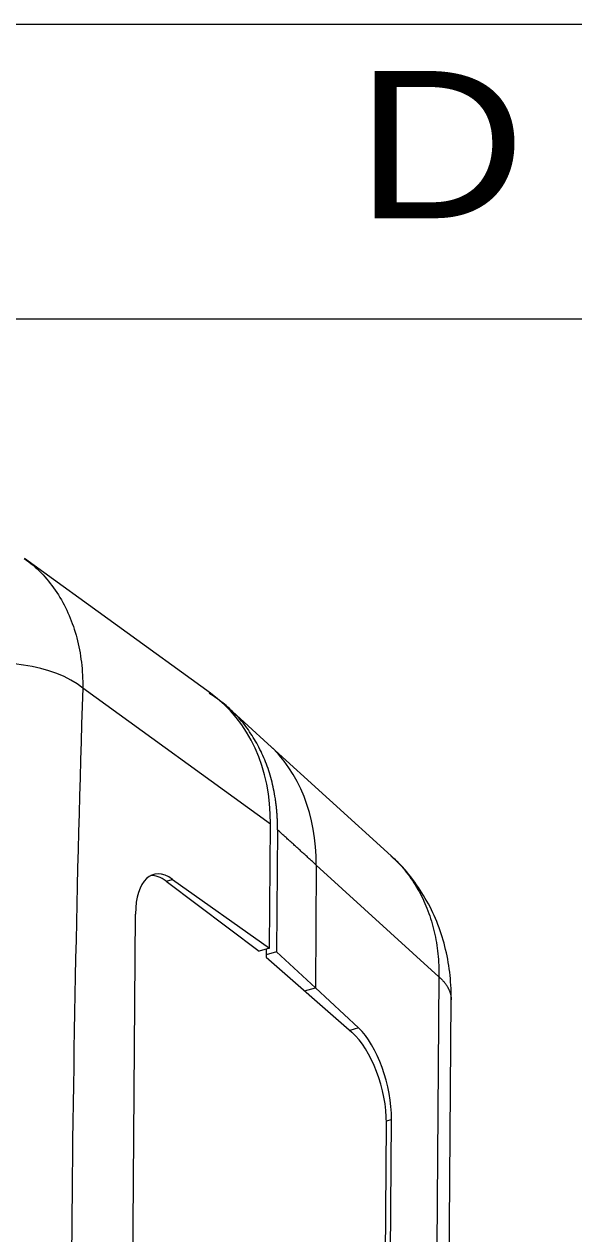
# Model space of a CAD drawing. Header units: inches. Extents: x 0 to 40, y 35.9 to 64.1.
# Drawn here: x 22.603 to 23.859, y 61.377 to 64.141 of the extents above; entities that cross this region are included whole.
import ezdxf

# ---------------------------------------------------------------- set-up
doc = ezdxf.new("R2010")
doc.units = ezdxf.units.IN
doc.header["$MEASUREMENT"] = 0
doc.layers.add('1', color=7, linetype='Continuous')
doc.layers.add('2', color=7, linetype='Continuous')

# ---------------------------------------------------------------- blocks, each defined once
blk = doc.blocks.new('block 460')
at = {"layer": '1', "color": 43, "lineweight": 18, "true_color": 0xccb266}
blk.add_lwpolyline([(23.5594, 59.2369), (23.5793, 61.9126)], dxfattribs=at)
blk = doc.blocks.new('block 461')
at = {"layer": '1', "color": 43, "lineweight": 18, "true_color": 0xccb266}
blk.add_lwpolyline([(23.4419, 62.2406), (23.1603, 62.497)], dxfattribs=at)
blk = doc.blocks.new('block 470')
at = {"layer": '1', "color": 43, "lineweight": 18, "true_color": 0xccb266}
blk.add_lwpolyline([(23.2439, 61.9323), (23.2686, 61.9391)], dxfattribs=at)
blk = doc.blocks.new('block 477')
at = {"layer": '1', "color": 43, "lineweight": 18, "true_color": 0xccb266}
blk.add_lwpolyline([(23.431, 61.635), (23.4428, 61.6382)], dxfattribs=at)
blk = doc.blocks.new('block 479')
at = {"layer": '1', "color": 43, "lineweight": 18, "true_color": 0xccb266}
blk.add_lwpolyline([(23.3675, 61.8475), (23.3473, 61.8419)], dxfattribs=at)
blk = doc.blocks.new('block 480')
at = {"layer": '1', "color": 43, "lineweight": 18, "true_color": 0xccb266}
blk.add_lwpolyline([(23.2707, 62.2195), (23.5512, 61.9642)], dxfattribs=at)
blk = doc.blocks.new('block 483')
at = {"layer": '1', "color": 43, "lineweight": 18, "true_color": 0xccb266}
blk.add_lwpolyline([(23.5512, 61.9642), (23.5313, 59.2898)], dxfattribs=at)
blk = doc.blocks.new('block 484')
at = {"layer": '1', "color": 43, "lineweight": 18, "true_color": 0xccb266}
blk.add_lwpolyline([(23.4291, 59.7976), (23.4428, 61.6382)], dxfattribs=at)
blk = doc.blocks.new('block 486')
at = {"layer": '1', "color": 43, "lineweight": 18, "true_color": 0xccb266}
blk.add_lwpolyline([(23.3675, 61.8475), (23.2686, 61.9391)], dxfattribs=at)
blk = doc.blocks.new('block 490')
at = {"layer": '1', "color": 43, "lineweight": 18, "true_color": 0xccb266}
blk.add_lwpolyline([(23.2707, 62.2195), (23.2686, 61.9391)], dxfattribs=at)
blk = doc.blocks.new('block 593')
at = {"layer": '1', "color": 43, "lineweight": 18, "true_color": 0xccb266}
blk.add_open_spline([(23.2707, 62.2195), (23.2716, 62.3329), (23.2323, 62.4314), (23.1603, 62.497)], degree=3, dxfattribs=at)
blk = doc.blocks.new('block 594')
at = {"layer": '1', "color": 43, "lineweight": 18, "true_color": 0xccb266}
blk.add_open_spline([(23.4428, 61.6382), (23.4434, 61.7154), (23.41, 61.808), (23.3675, 61.8475)], degree=3, dxfattribs=at)
blk = doc.blocks.new('block 693')
at = {"layer": '1', "color": 43, "lineweight": 18, "true_color": 0xccb266}
blk.add_lwpolyline([(23.5792, 61.9074), (23.5793, 61.915), (23.5792, 61.9226), (23.5791, 61.9301), (23.5788, 61.9376), (23.5784, 61.9452), (23.5779, 61.9527), (23.5773, 61.9601), (23.5765, 61.9676), (23.5757, 61.9751), (23.5747, 61.9825), (23.5737, 61.9899), (23.5724, 61.9974), (23.5711, 62.0047), (23.5697, 62.0121), (23.5681, 62.0194), (23.5665, 62.0266), (23.5647, 62.0339), (23.5627, 62.0411), (23.5607, 62.0483), (23.5586, 62.0554), (23.5563, 62.0625), (23.5539, 62.0695), (23.5514, 62.0765), (23.5488, 62.0835), (23.5461, 62.0904), (23.5432, 62.0973), (23.5403, 62.1041), (23.5372, 62.1108), (23.534, 62.1175), (23.5307, 62.1241), (23.5272, 62.1307), (23.5237, 62.1372), (23.52, 62.1436), (23.5162, 62.1499), (23.5123, 62.1562), (23.5083, 62.1624), (23.5042, 62.1686), (23.5, 62.1747), (23.4957, 62.1807), (23.4913, 62.1867), (23.4869, 62.1926), (23.4823, 62.1984), (23.4776, 62.2041), (23.4728, 62.2098), (23.4679, 62.2153), (23.4628, 62.2206), (23.4576, 62.2258), (23.4522, 62.2308), (23.4466, 62.2357), (23.4409, 62.2404)], dxfattribs=at)
blk = doc.blocks.new('block 703')
at = {"layer": '1', "color": 43, "lineweight": 18, "true_color": 0xccb266}
blk.add_lwpolyline([(23.5512, 61.9642), (23.5523, 61.9633), (23.5533, 61.9623), (23.5544, 61.9613), (23.5554, 61.9604), (23.5564, 61.9594), (23.5574, 61.9584), (23.5584, 61.9574), (23.5593, 61.9564), (23.5603, 61.9554), (23.5611, 61.9544), (23.562, 61.9534), (23.5629, 61.9524), (23.5637, 61.9514), (23.5646, 61.9504), (23.5653, 61.9493), (23.5661, 61.9483), (23.5669, 61.9473), (23.5676, 61.9463), (23.5683, 61.9452), (23.569, 61.9442), (23.5696, 61.9431), (23.5703, 61.9421), (23.5709, 61.9411), (23.5715, 61.94), (23.5721, 61.9389), (23.5726, 61.9379), (23.5731, 61.9368), (23.5737, 61.9358), (23.5741, 61.9347), (23.5746, 61.9336), (23.575, 61.9326), (23.5754, 61.9315), (23.5759, 61.9304), (23.5762, 61.9293), (23.5766, 61.9283), (23.5769, 61.9272), (23.5772, 61.9261), (23.5775, 61.925), (23.5778, 61.924), (23.578, 61.9229), (23.5782, 61.9218), (23.5784, 61.9207), (23.5785, 61.9196), (23.5787, 61.9185), (23.5788, 61.9175), (23.5789, 61.9164), (23.579, 61.9153), (23.5791, 61.9142), (23.5791, 61.9131), (23.5791, 61.912)], dxfattribs=at)
blk = doc.blocks.new('block 714')
at = {"layer": '1', "color": 43, "lineweight": 18, "true_color": 0xccb266}
blk.add_lwpolyline([(23.4409, 62.2415), (23.4451, 62.2376), (23.4493, 62.2336), (23.4534, 62.2295), (23.4574, 62.2254), (23.4614, 62.2211), (23.4653, 62.2168), (23.4691, 62.2124), (23.4729, 62.2079), (23.4765, 62.2033), (23.4801, 62.1987), (23.4836, 62.194), (23.487, 62.1892), (23.4904, 62.1844), (23.4937, 62.1794), (23.4968, 62.1744), (23.4999, 62.1694), (23.5029, 62.1642), (23.5059, 62.159), (23.5087, 62.1537), (23.5114, 62.1484), (23.5141, 62.143), (23.5167, 62.1375), (23.5192, 62.132), (23.5215, 62.1264), (23.5238, 62.1208), (23.526, 62.115), (23.5281, 62.1093), (23.5302, 62.1034), (23.5321, 62.0976), (23.534, 62.0916), (23.5357, 62.0857), (23.5374, 62.0796), (23.5389, 62.0735), (23.5404, 62.0674), (23.5418, 62.0612), (23.5431, 62.055), (23.5443, 62.0488), (23.5454, 62.0424), (23.5464, 62.0361), (23.5473, 62.0297), (23.5481, 62.0233), (23.5488, 62.0169), (23.5494, 62.0104), (23.55, 62.0039), (23.5504, 61.9973), (23.5507, 61.9908), (23.551, 61.9842), (23.5512, 61.9775), (23.5512, 61.9709), (23.5512, 61.9642)], dxfattribs=at)
blk = doc.blocks.new('block 1004')
at = {"layer": '2', "color": 7, "lineweight": 18, "true_color": 0xffffff}
blk.add_lwpolyline([(22.8437, 60.2783), (22.8573, 62.1076)], dxfattribs=at)
blk = doc.blocks.new('block 1007')
at = {"layer": '2', "color": 7, "lineweight": 18, "true_color": 0xffffff}
blk.add_lwpolyline([(23.0289, 62.6124), (22.6035, 62.9203)], dxfattribs=at)
blk = doc.blocks.new('block 1016')
at = {"layer": '2', "color": 80, "lineweight": 18, "true_color": 0x3fff00}
blk.add_lwpolyline([(23.1603, 62.497), (23.07, 62.5792)], dxfattribs=at)
blk = doc.blocks.new('block 1050')
at = {"layer": '2', "color": 80, "lineweight": 18, "true_color": 0x3fff00}
blk.add_lwpolyline([(23.1822, 62.3001), (23.1801, 62.0212)], dxfattribs=at)
blk = doc.blocks.new('block 1051')
at = {"layer": '2', "color": 80, "lineweight": 18, "true_color": 0x3fff00}
blk.add_lwpolyline([(23.1801, 62.0212), (23.2686, 61.9391)], dxfattribs=at)
blk = doc.blocks.new('block 1052')
at = {"layer": '2', "color": 80, "lineweight": 18, "true_color": 0x3fff00}
blk.add_lwpolyline([(23.1801, 62.0212), (23.1561, 62.0146)], dxfattribs=at)
blk = doc.blocks.new('block 1053')
at = {"layer": '2', "color": 80, "lineweight": 18, "true_color": 0x3fff00}
blk.add_lwpolyline([(23.2707, 62.2195), (23.2686, 61.9391)], dxfattribs=at)
blk = doc.blocks.new('block 1054')
at = {"layer": '2', "color": 80, "lineweight": 18, "true_color": 0x3fff00}
blk.add_lwpolyline([(23.2439, 61.9323), (23.2686, 61.9391)], dxfattribs=at)
blk = doc.blocks.new('block 1055')
at = {"layer": '2', "color": 7, "lineweight": 18, "true_color": 0xffffff}
blk.add_lwpolyline([(22.9274, 62.183), (22.9419, 62.187)], dxfattribs=at)
blk = doc.blocks.new('block 1056')
at = {"layer": '2', "color": 7, "lineweight": 18, "true_color": 0xffffff}
blk.add_lwpolyline([(23.1638, 62.0297), (23.1399, 62.0232)], dxfattribs=at)
blk = doc.blocks.new('block 1068')
at = {"layer": '2', "color": 7, "lineweight": 18, "true_color": 0xffffff}
blk.add_lwpolyline([(23.1561, 62.009), (23.3522, 61.8376)], dxfattribs=at)
blk = doc.blocks.new('block 1072')
at = {"layer": '2', "color": 7, "lineweight": 18, "true_color": 0xffffff}
blk.add_lwpolyline([(22.9274, 62.183), (23.1399, 62.0232)], dxfattribs=at)
blk = doc.blocks.new('block 1073')
at = {"layer": '2', "color": 7, "lineweight": 18, "true_color": 0xffffff}
blk.add_lwpolyline([(23.1638, 62.0297), (23.1659, 62.3133)], dxfattribs=at)
blk = doc.blocks.new('block 1075')
at = {"layer": '2', "color": 7, "lineweight": 18, "true_color": 0xffffff}
blk.add_lwpolyline([(23.4175, 59.8), (23.4311, 61.6294)], dxfattribs=at)
blk = doc.blocks.new('block 1076')
at = {"layer": '2', "color": 7, "lineweight": 18, "true_color": 0xffffff}
blk.add_lwpolyline([(23.1659, 62.3133), (22.7367, 62.624)], dxfattribs=at)
blk = doc.blocks.new('block 1077')
at = {"layer": '2', "color": 7, "lineweight": 18, "true_color": 0xffffff}
blk.add_lwpolyline([(23.1562, 62.0277), (23.1561, 62.009)], dxfattribs=at)
blk = doc.blocks.new('block 1080')
at = {"layer": '2', "color": 7, "lineweight": 18, "true_color": 0xffffff}
blk.add_lwpolyline([(22.9419, 62.187), (23.1638, 62.0297)], dxfattribs=at)
blk = doc.blocks.new('block 1168')
at = {"layer": '2', "color": 7, "lineweight": 18, "true_color": 0xffffff}
blk.add_open_spline([(22.7367, 62.624), (22.6729, 62.6771), (22.5394, 62.6968), (22.4357, 62.6684)], degree=3, dxfattribs=at)
blk = doc.blocks.new('block 1186')
at = {"layer": '2', "color": 7, "lineweight": 18, "true_color": 0xffffff}
blk.add_open_spline([(22.9274, 62.183), (22.9152, 62.1921), (22.9032, 62.1964), (22.8923, 62.1956)], degree=3, dxfattribs=at)
blk = doc.blocks.new('block 1187')
at = {"layer": '2', "color": 7, "lineweight": 18, "true_color": 0xffffff}
blk.add_open_spline([(23.4311, 61.6294), (23.4316, 61.7066), (23.3967, 61.7987), (23.3522, 61.8376)], degree=3, dxfattribs=at)
blk = doc.blocks.new('block 1190')
at = {"layer": '2', "color": 80, "lineweight": 18, "true_color": 0x3fff00}
blk.add_open_spline([(23.2707, 62.2195), (23.2716, 62.3329), (23.2323, 62.4314), (23.1603, 62.497)], degree=3, dxfattribs=at)
blk = doc.blocks.new('block 1193')
at = {"layer": '2', "color": 7, "lineweight": 18, "true_color": 0xffffff}
blk.add_open_spline([(22.7367, 62.624), (22.7088, 61.7499), (22.7022, 60.8584), (22.7168, 59.9517)], degree=3, dxfattribs=at)
blk = doc.blocks.new('block 1202')
at = {"layer": '2', "color": 7, "lineweight": 18, "true_color": 0xffffff}
blk.add_open_spline([(23.1659, 62.3133), (23.1669, 62.4405), (23.1175, 62.5483), (23.0289, 62.6124)], degree=3, dxfattribs=at)
blk = doc.blocks.new('block 1207')
at = {"layer": '2', "color": 7, "lineweight": 18, "true_color": 0xffffff}
blk.add_open_spline([(22.9419, 62.187), (22.8953, 62.22), (22.8579, 62.1849), (22.8573, 62.1076)], degree=3, dxfattribs=at)
blk = doc.blocks.new('block 1739')
at = {"layer": '2', "color": 80, "lineweight": 18, "true_color": 0x3fff00}
blk.add_lwpolyline([(23.1805, 62.3433), (23.1804, 62.3438), (23.1804, 62.3444), (23.1804, 62.345), (23.1803, 62.3455), (23.1803, 62.3461), (23.1802, 62.3467), (23.1801, 62.3472), (23.1801, 62.3478), (23.18, 62.3484), (23.18, 62.3489), (23.1799, 62.3495), (23.1798, 62.3501), (23.1798, 62.3506), (23.1797, 62.3512), (23.1797, 62.3517), (23.1796, 62.3523), (23.1796, 62.3529), (23.1795, 62.3534), (23.1794, 62.354), (23.1794, 62.3546), (23.1793, 62.3551), (23.1793, 62.3557), (23.1792, 62.3562), (23.1791, 62.3568), (23.1791, 62.3574), (23.179, 62.3579), (23.1789, 62.3585), (23.1788, 62.359), (23.1788, 62.3596), (23.1787, 62.3602), (23.1786, 62.3607), (23.1786, 62.3613), (23.1785, 62.3618), (23.1784, 62.3624), (23.1784, 62.3629), (23.1783, 62.3635), (23.1782, 62.3641), (23.1781, 62.3646), (23.1781, 62.3652), (23.178, 62.3657), (23.1779, 62.3663), (23.1778, 62.3668), (23.1777, 62.3674), (23.1777, 62.368), (23.1776, 62.3685), (23.1775, 62.3691), (23.1774, 62.3696), (23.1773, 62.3702), (23.1773, 62.3707), (23.1772, 62.3713)], dxfattribs=at)
blk = doc.blocks.new('block 1740')
at = {"layer": '2', "color": 80, "lineweight": 18, "true_color": 0x3fff00}
blk.add_lwpolyline([(23.2707, 62.2195), (23.2689, 62.2211), (23.2672, 62.2227), (23.2654, 62.2244), (23.2636, 62.226), (23.2619, 62.2276), (23.2601, 62.2292), (23.2583, 62.2308), (23.2565, 62.2324), (23.2548, 62.234), (23.253, 62.2356), (23.2512, 62.2373), (23.2495, 62.2389), (23.2477, 62.2405), (23.2459, 62.2421), (23.2442, 62.2437), (23.2424, 62.2453), (23.2406, 62.2469), (23.2388, 62.2485), (23.2371, 62.2502), (23.2353, 62.2518), (23.2335, 62.2534), (23.2318, 62.255), (23.23, 62.2566), (23.2282, 62.2582), (23.2264, 62.2598), (23.2247, 62.2614), (23.2229, 62.263), (23.2211, 62.2647), (23.2194, 62.2663), (23.2176, 62.2679), (23.2158, 62.2695), (23.2141, 62.2711), (23.2123, 62.2727), (23.2105, 62.2743), (23.2087, 62.2759), (23.207, 62.2776), (23.2052, 62.2792), (23.2034, 62.2808), (23.2017, 62.2824), (23.1999, 62.284), (23.1981, 62.2856), (23.1963, 62.2872), (23.1946, 62.2888), (23.1928, 62.2905), (23.191, 62.2921), (23.1892, 62.2937), (23.1875, 62.2953), (23.1857, 62.2969), (23.1839, 62.2985), (23.1822, 62.3001)], dxfattribs=at)
blk = doc.blocks.new('block 1741')
at = {"layer": '2', "color": 80, "lineweight": 18, "true_color": 0x3fff00}
blk.add_lwpolyline([(23.1822, 62.3001), (23.1822, 62.301), (23.1822, 62.3019), (23.1822, 62.3027), (23.1822, 62.3036), (23.1822, 62.3045), (23.1822, 62.3054), (23.1822, 62.3062), (23.1822, 62.3071), (23.1822, 62.308), (23.1822, 62.3088), (23.1821, 62.3097), (23.1821, 62.3106), (23.1821, 62.3114), (23.1821, 62.3123), (23.1821, 62.3132), (23.182, 62.3141), (23.182, 62.3149), (23.182, 62.3158), (23.182, 62.3166), (23.182, 62.3175), (23.1819, 62.3184), (23.1819, 62.3192), (23.1819, 62.3201), (23.1818, 62.321), (23.1818, 62.3218), (23.1818, 62.3227), (23.1817, 62.3236), (23.1817, 62.3244), (23.1817, 62.3253), (23.1816, 62.3262), (23.1816, 62.327), (23.1816, 62.3279), (23.1815, 62.3287), (23.1815, 62.3296), (23.1814, 62.3304), (23.1814, 62.3313), (23.1813, 62.3321), (23.1813, 62.333), (23.1812, 62.3339), (23.1812, 62.3347), (23.1811, 62.3356), (23.181, 62.3364), (23.181, 62.3373), (23.1809, 62.3381), (23.1808, 62.339), (23.1808, 62.3398), (23.1807, 62.3407), (23.1806, 62.3416), (23.1806, 62.3424), (23.1805, 62.3433)], dxfattribs=at)
blk = doc.blocks.new('block 1742')
at = {"layer": '2', "color": 80, "lineweight": 18, "true_color": 0x3fff00}
blk.add_lwpolyline([(23.0527, 62.5935), (23.0522, 62.5939), (23.0517, 62.5944), (23.0511, 62.5947), (23.0506, 62.5951), (23.0501, 62.5955), (23.0496, 62.5959), (23.049, 62.5963), (23.0485, 62.5967), (23.048, 62.5971), (23.0474, 62.5975), (23.0469, 62.5979), (23.0464, 62.5983), (23.0459, 62.5987), (23.0453, 62.5991), (23.0448, 62.5994), (23.0443, 62.5998), (23.0438, 62.6002), (23.0432, 62.6006), (23.0427, 62.601), (23.0421, 62.6013), (23.0416, 62.6017), (23.0411, 62.6021), (23.0405, 62.6025), (23.04, 62.6028), (23.0395, 62.6032), (23.0389, 62.6036), (23.0384, 62.6039), (23.0378, 62.6043), (23.0373, 62.6047), (23.0367, 62.6051), (23.0362, 62.6054), (23.0357, 62.6058), (23.0351, 62.6062), (23.0346, 62.6065), (23.034, 62.6069), (23.0335, 62.6072), (23.0329, 62.6076), (23.0324, 62.6079), (23.0318, 62.6083), (23.0313, 62.6087), (23.0307, 62.609), (23.0302, 62.6094), (23.0296, 62.6097), (23.0291, 62.6101), (23.0285, 62.6104), (23.0279, 62.6108), (23.0274, 62.6111), (23.0268, 62.6115), (23.0263, 62.6118), (23.0257, 62.6121)], dxfattribs=at)
blk = doc.blocks.new('block 1743')
at = {"layer": '2', "color": 80, "lineweight": 18, "true_color": 0x3fff00}
blk.add_lwpolyline([(23.1772, 62.3713), (23.1763, 62.3768), (23.1753, 62.3824), (23.1743, 62.3878), (23.1732, 62.3933), (23.1721, 62.3987), (23.1709, 62.404), (23.1696, 62.4093), (23.1682, 62.4146), (23.1668, 62.4198), (23.1653, 62.425), (23.1637, 62.4301), (23.1621, 62.4353), (23.1604, 62.4403), (23.1587, 62.4454), (23.1568, 62.4503), (23.1549, 62.4553), (23.1529, 62.4602), (23.1509, 62.465), (23.1488, 62.4698), (23.1466, 62.4746), (23.1444, 62.4794), (23.142, 62.4841), (23.1397, 62.4887), (23.1372, 62.4933), (23.1347, 62.4979), (23.1321, 62.5024), (23.1295, 62.5069), (23.1268, 62.5113), (23.124, 62.5157), (23.1212, 62.5199), (23.1184, 62.5242), (23.1155, 62.5283), (23.1125, 62.5324), (23.1094, 62.5365), (23.1063, 62.5405), (23.1032, 62.5445), (23.0999, 62.5483), (23.0966, 62.5522), (23.0933, 62.5559), (23.0899, 62.5596), (23.0864, 62.5633), (23.0829, 62.5669), (23.0793, 62.5704), (23.0757, 62.5739), (23.072, 62.5773), (23.0683, 62.5807), (23.0645, 62.584), (23.0606, 62.5872), (23.0567, 62.5904), (23.0527, 62.5935)], dxfattribs=at)
blk = doc.blocks.new('block 1850')
at = {"layer": '2', "color": 7, "lineweight": 18, "true_color": 0xffffff}
blk.add_lwpolyline([(22.6032, 62.9205), (22.6083, 62.9167), (22.6134, 62.9129), (22.6183, 62.9089), (22.6231, 62.9048), (22.6279, 62.9006), (22.6326, 62.8962), (22.6371, 62.8918), (22.6416, 62.8873), (22.646, 62.8827), (22.6503, 62.878), (22.6545, 62.8732), (22.6586, 62.8683), (22.6626, 62.8633), (22.6665, 62.8582), (22.6703, 62.853), (22.674, 62.8477), (22.6777, 62.8423), (22.6812, 62.8369), (22.6846, 62.8313), (22.6879, 62.8257), (22.6911, 62.8199), (22.6942, 62.8142), (22.6972, 62.8083), (22.7001, 62.8023), (22.7029, 62.7963), (22.7056, 62.7901), (22.7082, 62.784), (22.7107, 62.7777), (22.713, 62.7713), (22.7153, 62.7649), (22.7174, 62.7585), (22.7195, 62.7519), (22.7214, 62.7453), (22.7232, 62.7386), (22.725, 62.7319), (22.7265, 62.7251), (22.728, 62.7182), (22.7294, 62.7113), (22.7306, 62.7043), (22.7318, 62.6972), (22.7328, 62.6901), (22.7337, 62.683), (22.7345, 62.6758), (22.7352, 62.6685), (22.7357, 62.6612), (22.7362, 62.6539), (22.7365, 62.6465), (22.7367, 62.639), (22.7367, 62.6315), (22.7367, 62.624)], dxfattribs=at)
blk = doc.blocks.new('block 3710')
at = {"lineweight": 0}
blk.add_lwpolyline([(0.0118, 64.1411), (39.9933, 64.1411)], dxfattribs=at)
blk = doc.blocks.new('block 3711')
at = {"lineweight": 0}
blk.add_lwpolyline([(0.6849, 63.468), (39.3201, 63.468)], dxfattribs=at)
blk = doc.blocks.new('block 3750')
at = {"color": 2, "true_color": 0xffff00, "insert": (23.3596, 63.6977), "char_height": 0.336544, "attachment_point": 7}
blk.add_mtext('\\fAdobe Song Std L|b0|i0|c0|p34;\\W1.2;D', dxfattribs=at)
blk = doc.blocks.new('block 3705')
for name in ['block 3710', 'block 3750', 'block 3711']:
    blk.add_blockref(name, (0, 0))

msp = doc.modelspace()

# ---------------------------------------------------------------- block references
msp.add_blockref('block 3705', (0, 0))
at = {"layer": '1'}
for name in ['block 461', 'block 593', 'block 490', 'block 480', 'block 714', 'block 693', 'block 483', 'block 703', 'block 470', 'block 486', 'block 460', 'block 479', 'block 594', 'block 484', 'block 477']:
    msp.add_blockref(name, (0, 0), dxfattribs=at)
at = {"layer": '2'}
for name in ['block 1850', 'block 1007', 'block 1168', 'block 1193', 'block 1076', 'block 1742', 'block 1202', 'block 1743', 'block 1016', 'block 1190', 'block 1739', 'block 1741', 'block 1073', 'block 1050', 'block 1740', 'block 1207', 'block 1053', 'block 1186', 'block 1055', 'block 1072', 'block 1080', 'block 1004', 'block 1056', 'block 1077', 'block 1052', 'block 1068', 'block 1051', 'block 1054', 'block 1187', 'block 1075']:
    msp.add_blockref(name, (0, 0), dxfattribs=at)

doc.saveas('drawing.dxf')
